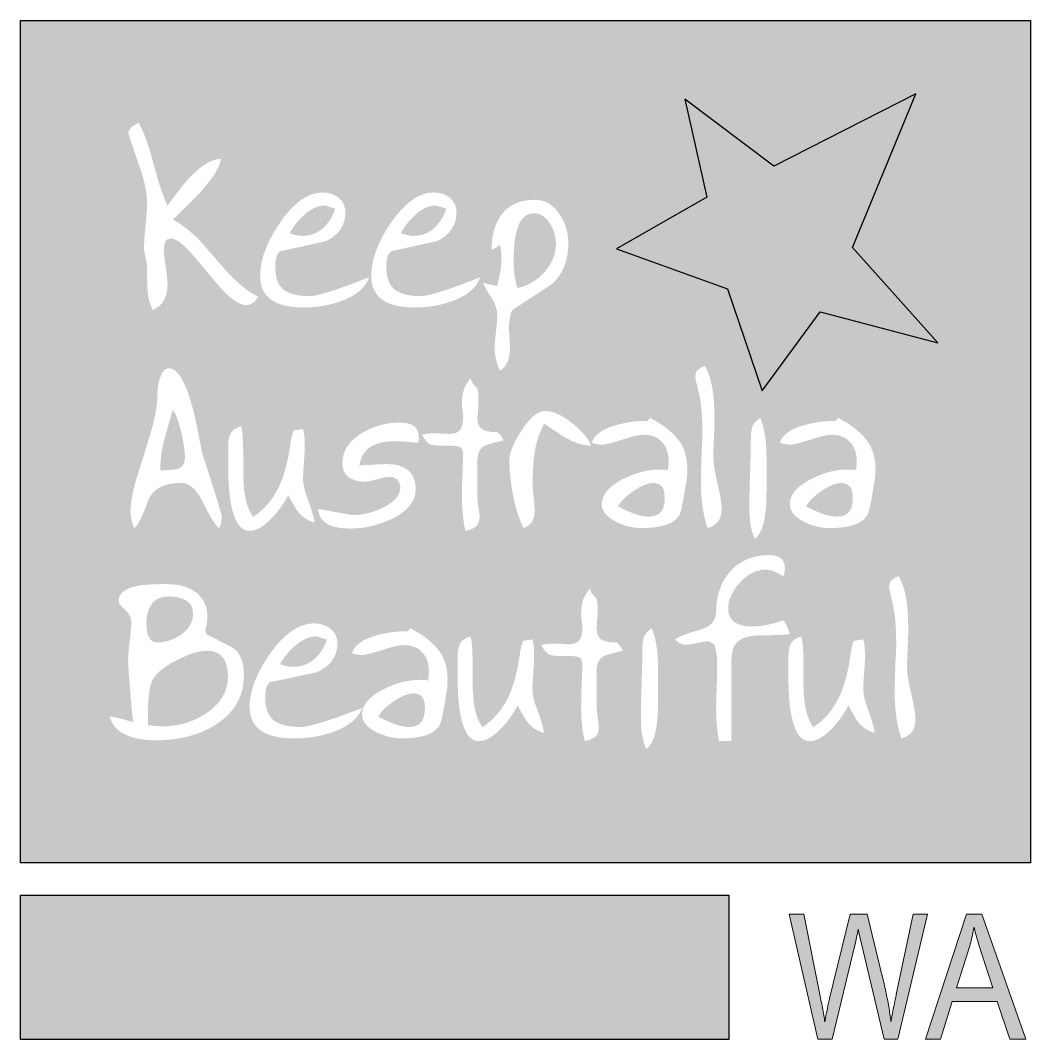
# Model space of a CAD drawing. Extents: x 106 to 256, y 159 to 263.
# Drawn here: x 174.62 to 189.49, y 193.86 to 208.86 of the extents above; entities that cross this region are included whole.
import ezdxf

# ---------------------------------------------------------------- set-up
doc = ezdxf.new("R2010")
doc.units = 0
for name, color, linetype in [('gold', 40, 'CONTINUOUS'), ('green', 98, 'CONTINUOUS'), ('L35', 3, 'CONTINUOUS')]:
    doc.layers.add(name, color=color, linetype=linetype)

# ---------------------------------------------------------------- blocks, each defined once
blk = doc.blocks.new('kablogo')
at = {"layer": 'gold'}
for points in [[(24.665, 26.303), (25.868, 22.783), (27.874, 25.501), (31.931, 24.432), (28.989, 27.729), (31.173, 33.032), (26.27, 30.536), (23.194, 32.853), (23.952, 29.467), (20.831, 27.685)], [(24.709, 0.371), (0.236, 0.371), (0.236, 5.361), (24.709, 5.361)]]:
    blk.add_hatch(color=256, dxfattribs=at).paths.add_polyline_path(points)
at = {"layer": 'green'}
h = blk.add_hatch(color=256, dxfattribs=at)
h.paths.add_polyline_path([(0.236, 6.475), (0.236, 35.572), (35.141, 35.572), (35.141, 6.475)])
h.paths.add_polyline_path([(4.613, 29.168), (4.608, 29.055), (4.597, 28.909), (4.583, 28.729), (4.563, 28.515), (4.54, 28.268), (4.533, 28.198), (4.519, 28.014), (4.51, 27.851), (4.506, 27.704), (4.508, 27.676), (4.531, 27.539), (4.581, 27.312), (4.599, 27.234), (4.615, 27.077), (4.615, 27.032), (4.615, 26.865), (4.615, 26.82), (4.615, 26.653), (4.617, 26.558), (4.622, 26.38), (4.633, 26.216), (4.649, 26.065), (4.652, 26.045), (4.688, 25.881), (4.741, 25.722), (4.807, 25.567), (4.841, 25.583), (4.993, 25.678), (5.114, 25.788), (5.203, 25.918), (5.223, 25.956), (5.276, 26.1), (5.31, 26.264), (5.321, 26.448), (5.319, 26.496), (5.31, 26.631), (5.29, 26.808), (5.262, 27.027), (5.237, 27.184), (5.214, 27.367), (5.199, 27.524), (5.194, 27.656), (5.207, 27.826), (5.253, 27.957), (5.274, 27.986), (5.42, 28.047), (5.433, 28.047), (5.531, 28.027), (5.643, 27.973), (5.768, 27.89), (5.905, 27.774), (6.055, 27.624), (6.219, 27.444), (6.274, 27.378), (6.383, 27.248), (6.492, 27.118), (6.6, 26.986), (6.711, 26.856), (6.82, 26.726), (6.93, 26.596), (7.041, 26.464), (7.151, 26.334), (7.242, 26.238), (7.399, 26.084), (7.547, 25.961), (7.684, 25.863), (7.812, 25.794), (7.932, 25.753), (8.041, 25.738), (8.137, 25.749), (8.285, 25.82), (8.352, 25.888), (8.452, 26.033), (8.376, 26.07), (8.245, 26.143), (8.115, 26.227), (7.982, 26.323), (7.848, 26.432), (7.713, 26.551), (7.575, 26.681), (7.436, 26.824), (7.331, 26.943), (7.219, 27.072), (7.107, 27.198), (6.994, 27.327), (6.884, 27.457), (6.771, 27.585), (6.659, 27.713), (6.547, 27.843), (6.424, 27.973), (6.292, 28.105), (6.158, 28.228), (6.026, 28.341), (5.896, 28.442), (5.764, 28.535), (5.634, 28.619), (5.506, 28.692), (5.565, 28.751), (5.654, 28.84), (5.763, 28.948), (5.895, 29.077), (6.046, 29.225), (6.219, 29.392), (6.249, 29.424), (6.41, 29.594), (6.554, 29.754), (6.684, 29.907), (6.798, 30.055), (6.898, 30.194), (6.982, 30.328), (7.051, 30.453), (7.105, 30.572), (7.144, 30.683), (7.167, 30.788), (7.115, 30.786), (6.987, 30.765), (6.855, 30.722), (6.718, 30.658), (6.577, 30.57), (6.429, 30.462), (6.276, 30.33), (6.117, 30.176), (6.078, 30.134), (5.998, 30.045), (5.907, 29.938), (5.809, 29.816), (5.7, 29.679), (5.583, 29.526), (5.456, 29.357), (5.321, 29.173), (5.274, 29.271), (5.224, 29.389), (5.173, 29.521), (5.119, 29.667), (5.066, 29.825), (5.012, 29.998), (4.957, 30.185), (4.9, 30.385), (4.841, 30.601), (4.838, 30.618), (4.781, 30.827), (4.722, 31.025), (4.665, 31.208), (4.608, 31.378), (4.551, 31.536), (4.494, 31.681), (4.437, 31.811), (4.378, 31.93), (4.321, 32.035), (4.219, 31.984), (4.094, 31.905), (4.055, 31.864), (3.961, 31.709), (3.968, 31.681), (3.989, 31.604), (4.021, 31.499), (4.068, 31.36), (4.123, 31.191), (4.192, 30.991), (4.271, 30.757), (4.364, 30.494), (4.408, 30.362), (4.463, 30.182), (4.51, 30.007), (4.547, 29.838), (4.577, 29.677), (4.599, 29.522), (4.611, 29.373), (4.615, 29.23)], flags=16)
h.paths.add_polyline_path([(12.29, 26.701), (12.188, 26.662), (12.026, 26.599), (11.864, 26.537), (11.703, 26.476), (11.543, 26.416), (11.307, 26.332), (11.088, 26.257), (10.889, 26.193), (10.712, 26.141), (10.557, 26.1), (10.423, 26.072), (10.313, 26.054), (10.224, 26.049), (10.104, 26.05), (9.907, 26.066), (9.728, 26.097), (9.573, 26.143), (9.44, 26.202), (9.326, 26.277), (9.29, 26.309), (9.199, 26.414), (9.129, 26.544), (9.08, 26.697), (9.051, 26.876), (9.04, 27.077), (9.048, 27.228), (9.074, 27.387), (9.101, 27.474), (9.201, 27.599), (9.274, 27.613), (9.443, 27.651), (9.611, 27.687), (9.78, 27.724), (9.949, 27.761), (10.119, 27.799), (10.288, 27.836), (10.457, 27.874), (10.627, 27.911), (10.796, 27.949), (10.939, 28.027), (11.079, 28.125), (11.197, 28.234), (11.295, 28.353), (11.37, 28.485), (11.423, 28.628), (11.457, 28.781), (11.468, 28.945), (11.464, 29.02), (11.427, 29.178), (11.354, 29.319), (11.24, 29.442), (11.174, 29.49), (11.028, 29.567), (10.867, 29.613), (10.694, 29.629), (10.6, 29.626), (10.468, 29.606), (10.336, 29.572), (10.204, 29.521), (10.074, 29.455), (9.946, 29.373), (9.816, 29.276), (9.687, 29.162), (9.561, 29.034), (9.434, 28.89), (9.308, 28.729), (9.183, 28.553), (9.108, 28.439), (9.007, 28.273), (8.914, 28.109), (8.832, 27.949), (8.759, 27.79), (8.695, 27.633), (8.641, 27.48), (8.598, 27.328), (8.563, 27.18), (8.54, 27.034), (8.525, 26.892), (8.52, 26.751), (8.522, 26.681), (8.541, 26.507), (8.582, 26.348), (8.646, 26.205), (8.734, 26.079), (8.843, 25.97), (8.973, 25.877), (9.014, 25.854), (9.144, 25.794), (9.288, 25.746), (9.449, 25.706), (9.625, 25.68), (9.816, 25.662), (10.022, 25.656), (10.169, 25.66), (10.345, 25.669), (10.518, 25.687), (10.689, 25.712), (10.857, 25.744), (11.021, 25.783), (11.183, 25.831), (11.341, 25.886), (11.486, 25.943), (11.655, 26.025), (11.805, 26.116), (11.938, 26.216), (12.054, 26.325), (12.151, 26.442), (12.229, 26.567)], flags=16)
h.paths.add_polyline_path([(10.762, 29.18), (10.785, 29.173), (10.949, 29.12), (11.115, 29.066), (11.07, 28.943), (10.999, 28.79), (10.912, 28.647), (10.81, 28.517), (10.694, 28.398), (10.611, 28.33), (10.468, 28.241), (10.317, 28.178), (10.154, 28.141), (9.981, 28.129), (9.933, 28.13), (9.762, 28.154), (9.7, 28.168), (9.536, 28.218), (9.611, 28.344), (9.709, 28.489), (9.814, 28.622), (9.924, 28.743), (10.04, 28.854), (10.161, 28.956), (10.311, 29.054), (10.463, 29.125), (10.612, 29.166)], flags=0)
h.paths.add_polyline_path([(16.808, 27.827), (16.829, 27.72), (16.851, 27.553), (16.858, 27.387), (16.856, 27.262), (16.845, 27.093), (16.826, 26.929), (16.818, 26.901), (16.79, 26.751), (16.754, 26.583), (16.715, 26.4), (16.228, 26.505), (16.246, 26.451), (16.303, 26.332), (16.396, 26.173), (16.523, 25.976), (16.599, 25.844), (16.663, 25.689), (16.703, 25.532), (16.715, 25.371), (16.715, 25.318), (16.704, 25.165), (16.681, 24.956), (16.678, 24.924), (16.654, 24.699), (16.637, 24.514), (16.626, 24.37), (16.622, 24.263), (16.63, 24.115), (16.651, 23.951), (16.688, 23.789), (16.74, 23.628), (16.808, 23.471), (16.888, 23.53), (17, 23.651), (17.077, 23.798), (17.113, 23.915), (17.143, 24.079), (17.152, 24.254), (17.148, 24.318), (17.136, 24.557), (17.13, 24.651), (17.121, 24.835), (17.118, 24.963), (17.125, 25.116), (17.145, 25.282), (17.171, 25.416), (17.228, 25.567), (17.317, 25.626), (17.462, 25.719), (17.604, 25.813), (17.749, 25.906), (17.891, 26), (18.036, 26.095), (18.18, 26.189), (18.325, 26.284), (18.469, 26.378), (18.613, 26.473), (18.656, 26.516), (18.763, 26.635), (18.857, 26.763), (18.941, 26.897), (19.009, 27.04), (19.066, 27.191), (19.111, 27.348), (19.143, 27.514), (19.16, 27.687), (19.168, 27.868), (19.168, 27.922), (19.155, 28.091), (19.128, 28.255), (19.087, 28.414), (19.03, 28.569), (18.959, 28.718), (18.873, 28.863), (18.836, 28.916), (18.724, 29.057), (18.601, 29.173), (18.469, 29.262), (18.326, 29.324), (18.177, 29.364), (18.018, 29.376), (17.84, 29.369), (17.663, 29.346), (17.498, 29.307), (17.346, 29.25), (17.205, 29.178), (17.077, 29.089), (16.961, 28.984), (16.858, 28.863), (16.797, 28.772), (16.722, 28.64), (16.658, 28.499), (16.606, 28.348), (16.565, 28.187), (16.537, 28.016), (16.519, 27.836), (16.514, 27.647), (16.665, 27.72), (16.671, 27.724)], flags=16)
h.paths.add_polyline_path([(17.303, 27.829), (17.321, 27.988), (17.342, 28.13), (17.371, 28.259), (17.378, 28.289), (17.44, 28.48), (17.517, 28.635), (17.612, 28.756), (17.72, 28.843), (17.843, 28.895), (17.984, 28.911), (18.034, 28.909), (18.178, 28.877), (18.314, 28.802), (18.435, 28.69), (18.546, 28.537), (18.562, 28.51), (18.64, 28.355), (18.695, 28.198), (18.727, 28.038), (18.74, 27.875), (18.736, 27.786), (18.718, 27.624), (18.681, 27.467), (18.626, 27.316), (18.553, 27.168), (18.462, 27.025), (18.353, 26.888), (18.28, 26.81), (18.152, 26.69), (18.018, 26.587), (17.877, 26.5), (17.729, 26.426), (17.574, 26.368), (17.412, 26.327), (17.38, 26.426), (17.339, 26.59), (17.312, 26.751), (17.294, 26.874), (17.282, 27.041), (17.278, 27.223), (17.278, 27.266), (17.282, 27.467), (17.289, 27.656)], flags=0)
h.paths.add_polyline_path([(16.127, 26.701), (16.025, 26.662), (15.863, 26.599), (15.701, 26.537), (15.541, 26.476), (15.38, 26.416), (15.147, 26.332), (14.926, 26.257), (14.726, 26.193), (14.55, 26.141), (14.394, 26.1), (14.263, 26.072), (14.15, 26.054), (14.061, 26.049), (13.942, 26.05), (13.744, 26.066), (13.567, 26.097), (13.411, 26.143), (13.277, 26.202), (13.163, 26.277), (13.127, 26.309), (13.036, 26.414), (12.967, 26.544), (12.917, 26.697), (12.888, 26.876), (12.878, 27.077), (12.885, 27.228), (12.912, 27.387), (12.938, 27.474), (13.038, 27.599), (13.111, 27.613), (13.281, 27.651), (13.45, 27.687), (13.617, 27.724), (13.787, 27.761), (13.956, 27.799), (14.125, 27.836), (14.295, 27.874), (14.464, 27.911), (14.633, 27.949), (14.776, 28.027), (14.917, 28.125), (15.034, 28.234), (15.132, 28.353), (15.207, 28.485), (15.262, 28.628), (15.295, 28.781), (15.305, 28.945), (15.302, 29.02), (15.266, 29.178), (15.191, 29.319), (15.079, 29.442), (15.013, 29.49), (14.865, 29.567), (14.705, 29.613), (14.532, 29.629), (14.437, 29.626), (14.305, 29.606), (14.173, 29.572), (14.043, 29.521), (13.911, 29.455), (13.783, 29.373), (13.653, 29.276), (13.526, 29.162), (13.398, 29.034), (13.272, 28.89), (13.145, 28.729), (13.02, 28.553), (12.945, 28.439), (12.844, 28.273), (12.751, 28.109), (12.669, 27.949), (12.596, 27.79), (12.532, 27.633), (12.478, 27.48), (12.436, 27.328), (12.402, 27.18), (12.377, 27.034), (12.363, 26.892), (12.357, 26.751), (12.359, 26.681), (12.379, 26.507), (12.42, 26.348), (12.484, 26.205), (12.571, 26.079), (12.68, 25.97), (12.81, 25.877), (12.853, 25.854), (12.981, 25.794), (13.127, 25.746), (13.286, 25.706), (13.462, 25.68), (13.653, 25.662), (13.86, 25.656), (14.006, 25.66), (14.182, 25.669), (14.355, 25.687), (14.526, 25.712), (14.694, 25.744), (14.86, 25.783), (15.02, 25.831), (15.179, 25.886), (15.323, 25.943), (15.492, 26.025), (15.644, 26.116), (15.776, 26.216), (15.892, 26.325), (15.988, 26.442), (16.066, 26.567)], flags=16)
h.paths.add_polyline_path([(14.599, 29.18), (14.623, 29.173), (14.788, 29.12), (14.952, 29.066), (14.908, 28.943), (14.836, 28.79), (14.749, 28.647), (14.648, 28.517), (14.532, 28.398), (14.448, 28.33), (14.305, 28.241), (14.154, 28.178), (13.992, 28.141), (13.819, 28.129), (13.772, 28.13), (13.6, 28.154), (13.537, 28.168), (13.373, 28.218), (13.448, 28.344), (13.548, 28.489), (13.651, 28.622), (13.762, 28.743), (13.878, 28.854), (13.999, 28.956), (14.15, 29.054), (14.3, 29.125), (14.45, 29.166)], flags=0)
h.paths.add_polyline_path([(5.133, 11.19), (5.126, 11.19), (4.935, 11.199), (4.812, 11.208), (4.65, 11.231), (4.65, 11.372), (4.65, 11.541), (4.65, 11.661), (4.65, 11.827), (4.65, 11.875), (4.657, 12.089), (4.673, 12.281), (4.698, 12.452), (4.732, 12.602), (4.777, 12.73), (4.832, 12.837), (4.855, 12.875), (4.935, 12.978), (5.037, 13.08), (5.156, 13.181), (5.299, 13.281), (5.459, 13.379), (5.641, 13.475), (5.843, 13.571), (5.958, 13.627), (6.124, 13.693), (6.283, 13.743), (6.352, 13.76), (6.525, 13.791), (6.707, 13.8), (6.875, 13.785), (7.031, 13.732), (7.163, 13.641), (7.268, 13.514), (7.318, 13.42), (7.367, 13.274), (7.397, 13.104), (7.406, 12.912), (7.406, 12.85), (7.39, 12.689), (7.358, 12.536), (7.309, 12.39), (7.242, 12.249), (7.16, 12.113), (7.058, 11.985), (6.941, 11.864), (6.807, 11.748), (6.655, 11.639), (6.621, 11.618), (6.474, 11.529), (6.32, 11.449), (6.163, 11.381), (6.001, 11.322), (5.835, 11.274), (5.666, 11.238), (5.493, 11.212), (5.315, 11.196)], flags=0)
h.paths.add_polyline_path([(4.951, 14.087), (4.845, 14.103), (4.723, 14.19), (4.641, 14.347), (4.618, 14.431), (4.597, 14.591), (4.59, 14.787), (4.59, 14.796), (4.602, 14.974), (4.638, 15.138), (4.697, 15.288), (4.779, 15.423), (4.875, 15.525), (5.01, 15.609), (5.171, 15.66), (5.358, 15.676), (5.468, 15.673), (5.65, 15.65), (5.814, 15.605), (5.964, 15.537), (6.001, 15.512), (6.115, 15.4), (6.183, 15.259), (6.204, 15.09), (6.204, 15.072), (6.187, 14.912), (6.138, 14.764), (6.062, 14.625), (5.953, 14.496), (5.816, 14.379), (5.764, 14.343), (5.613, 14.25), (5.454, 14.179), (5.292, 14.128), (5.124, 14.095)], flags=0)
h.paths.add_polyline_path([(7.694, 13.805), (7.588, 13.898), (7.454, 13.967), (7.299, 14.047), (7.142, 14.129), (6.985, 14.21), (6.828, 14.29), (6.671, 14.372), (6.62, 14.502), (6.662, 14.668), (6.689, 14.833), (6.698, 14.992), (6.695, 15.094), (6.668, 15.261), (6.618, 15.414), (6.545, 15.555), (6.447, 15.683), (6.326, 15.799), (6.313, 15.808), (6.183, 15.897), (6.04, 15.97), (5.884, 16.027), (5.713, 16.068), (5.529, 16.092), (5.333, 16.101), (5.073, 16.101), (5.021, 16.101), (4.812, 16.095), (4.622, 16.085), (4.447, 16.067), (4.288, 16.042), (4.148, 16.011), (3.994, 15.96), (3.836, 15.878), (3.722, 15.778), (3.652, 15.659), (3.631, 15.521), (3.652, 15.425), (3.768, 15.293), (3.864, 15.209), (3.978, 15.076), (4.048, 14.937), (4.071, 14.796), (4.071, 14.792), (4.067, 14.701), (4.059, 14.573), (4.042, 14.404), (4.021, 14.195), (3.993, 13.948), (3.993, 13.946), (3.973, 13.755), (3.962, 13.587), (3.959, 13.441), (3.959, 13.416), (3.962, 13.334), (3.969, 13.215), (3.98, 13.058), (3.996, 12.862), (4.014, 12.629), (4.035, 12.358), (4.039, 12.329), (4.062, 12.049), (4.083, 11.814), (4.101, 11.625), (4.117, 11.483), (4.13, 11.386), (4.141, 11.336), (4.112, 11.344), (3.957, 11.386), (3.759, 11.443), (3.657, 11.468), (3.479, 11.508), (3.319, 11.532), (3.356, 11.418), (3.428, 11.276), (3.522, 11.149), (3.641, 11.039), (3.784, 10.943), (3.95, 10.864), (4.032, 10.834), (4.185, 10.789), (4.349, 10.754), (4.527, 10.729), (4.716, 10.714), (4.918, 10.709), (4.989, 10.709), (5.18, 10.716), (5.367, 10.729), (5.55, 10.748), (5.727, 10.777), (5.9, 10.811), (6.069, 10.852), (6.233, 10.9), (6.392, 10.955), (6.547, 11.017), (6.696, 11.087), (6.843, 11.164), (6.983, 11.247), (7.069, 11.304), (7.211, 11.409), (7.342, 11.52), (7.459, 11.638), (7.564, 11.761), (7.657, 11.891), (7.737, 12.024), (7.805, 12.165), (7.86, 12.313), (7.905, 12.466), (7.935, 12.625), (7.953, 12.789), (7.96, 12.96), (7.958, 13.039), (7.942, 13.231), (7.908, 13.404), (7.855, 13.557), (7.784, 13.691)], flags=16)
h.paths.add_polyline_path([(10.792, 13.242), (10.913, 13.35), (11.013, 13.472), (11.092, 13.602), (11.147, 13.744), (11.181, 13.898), (11.191, 14.062), (11.188, 14.136), (11.15, 14.295), (11.074, 14.436), (10.958, 14.559), (10.89, 14.607), (10.739, 14.684), (10.575, 14.732), (10.396, 14.746), (10.3, 14.742), (10.163, 14.723), (10.028, 14.689), (9.892, 14.639), (9.758, 14.573), (9.625, 14.491), (9.493, 14.393), (9.361, 14.279), (9.229, 14.151), (9.099, 14.006), (8.971, 13.846), (8.84, 13.669), (8.764, 13.555), (8.659, 13.39), (8.564, 13.226), (8.479, 13.065), (8.404, 12.907), (8.338, 12.75), (8.283, 12.596), (8.238, 12.447), (8.202, 12.297), (8.177, 12.151), (8.163, 12.008), (8.158, 11.868), (8.16, 11.8), (8.179, 11.623), (8.222, 11.465), (8.288, 11.322), (8.377, 11.197), (8.489, 11.087), (8.625, 10.994), (8.668, 10.971), (8.801, 10.91), (8.949, 10.862), (9.115, 10.823), (9.295, 10.796), (9.493, 10.78), (9.705, 10.775), (9.855, 10.777), (10.036, 10.787), (10.215, 10.803), (10.391, 10.828), (10.564, 10.861), (10.733, 10.902), (10.899, 10.948), (11.061, 11.003), (11.211, 11.06), (11.384, 11.144), (11.539, 11.235), (11.676, 11.335), (11.796, 11.442), (11.895, 11.559), (11.976, 11.684), (12.038, 11.818), (11.933, 11.778), (11.765, 11.716), (11.6, 11.654), (11.434, 11.593), (11.27, 11.532), (11.027, 11.449), (10.801, 11.374), (10.596, 11.31), (10.414, 11.258), (10.256, 11.219), (10.118, 11.188), (10.004, 11.172), (9.913, 11.165), (9.789, 11.169), (9.584, 11.185), (9.402, 11.215), (9.243, 11.26), (9.104, 11.32), (8.988, 11.395), (8.951, 11.426), (8.858, 11.532), (8.787, 11.661), (8.735, 11.816), (8.705, 11.992), (8.694, 12.194), (8.701, 12.345), (8.728, 12.504), (8.755, 12.591), (8.858, 12.716), (8.933, 12.732), (9.108, 12.768), (9.283, 12.805), (9.455, 12.841), (9.63, 12.878), (9.805, 12.916), (9.978, 12.953), (10.152, 12.99), (10.327, 13.028), (10.5, 13.067), (10.648, 13.144)], flags=16)
h.paths.add_polyline_path([(9.662, 13.245), (9.614, 13.247), (9.438, 13.27), (9.373, 13.284), (9.204, 13.336), (9.281, 13.461), (9.382, 13.605), (9.489, 13.739), (9.603, 13.86), (9.723, 13.972), (9.848, 14.072), (10.003, 14.172), (10.158, 14.242), (10.311, 14.284), (10.466, 14.299), (10.489, 14.29), (10.658, 14.236), (10.828, 14.185), (10.783, 14.06), (10.708, 13.907), (10.621, 13.764), (10.516, 13.634), (10.396, 13.514), (10.309, 13.447), (10.163, 13.359), (10.006, 13.295), (9.84, 13.258)], flags=0)
h.paths.add_polyline_path([(13.827, 12.333), (13.876, 12.331), (14.037, 12.281), (14.146, 12.169), (14.156, 12.151), (14.201, 12.007), (14.215, 11.818), (14.204, 11.639), (14.167, 11.479), (14.103, 11.354), (13.998, 11.253), (13.85, 11.188), (13.663, 11.165), (13.632, 11.167), (13.477, 11.183), (13.303, 11.224), (13.11, 11.288), (13.08, 11.299), (12.925, 11.363), (12.764, 11.438), (12.6, 11.525), (12.634, 11.582), (12.721, 11.7), (12.836, 11.819), (12.976, 11.941), (13.144, 12.064), (13.194, 12.097), (13.37, 12.199), (13.536, 12.274), (13.687, 12.318)], flags=0)
h.paths.add_polyline_path([(13.606, 12.755), (13.436, 12.719), (13.267, 12.671), (13.099, 12.613), (12.932, 12.543), (12.764, 12.463), (12.721, 12.441), (12.54, 12.333), (12.386, 12.222), (12.262, 12.106), (12.164, 11.985), (12.094, 11.86), (12.051, 11.732), (12.037, 11.598), (12.039, 11.572), (12.066, 11.436), (12.13, 11.308), (12.233, 11.19), (12.376, 11.08), (12.556, 10.978), (12.563, 10.975), (12.73, 10.903), (12.9, 10.846), (13.071, 10.807), (13.24, 10.782), (13.411, 10.775), (13.413, 10.775), (13.648, 10.78), (13.864, 10.8), (14.055, 10.83), (14.226, 10.875), (14.374, 10.93), (14.498, 11), (14.602, 11.08), (14.684, 11.174), (14.743, 11.279), (14.759, 11.324), (14.787, 11.426), (14.819, 11.565), (14.853, 11.743), (14.892, 11.957), (14.933, 12.21), (14.935, 12.22), (14.964, 12.393), (14.985, 12.552), (14.99, 12.682), (14.994, 12.846), (14.987, 12.999), (14.965, 13.172), (14.928, 13.334), (14.876, 13.488), (14.807, 13.634), (14.723, 13.771), (14.621, 13.898), (14.563, 13.964), (14.449, 14.076), (14.324, 14.185), (14.187, 14.288), (14.04, 14.388), (13.884, 14.484), (13.714, 14.575), (13.62, 14.477), (13.554, 14.477), (13.374, 14.47), (13.196, 14.455), (13.019, 14.434), (12.846, 14.404), (12.673, 14.368), (12.504, 14.322), (12.443, 14.304), (12.246, 14.231), (12.078, 14.149), (11.937, 14.056), (11.827, 13.953), (11.745, 13.841), (11.691, 13.719), (11.7, 13.716), (11.868, 13.669), (12.046, 13.653), (12.064, 13.653), (12.16, 13.668), (12.297, 13.698), (12.474, 13.744), (12.689, 13.808), (12.946, 13.89), (13.001, 13.908), (13.188, 13.956), (13.36, 13.987), (13.516, 13.996), (13.565, 13.996), (13.741, 13.971), (13.898, 13.915), (14.037, 13.828), (14.154, 13.71), (14.167, 13.694), (14.249, 13.566), (14.308, 13.416), (14.342, 13.251), (14.354, 13.067), (14.327, 12.773), (14.249, 12.785), (14.069, 12.798), (13.944, 12.794), (13.775, 12.78)], flags=16)
h.paths.add_polyline_path([(15.791, 14.29), (15.682, 14.258), (15.532, 14.174), (15.436, 14.062), (15.393, 13.964), (15.354, 13.805), (15.342, 13.621), (15.342, 13.504), (15.342, 13.327), (15.342, 13.308), (15.342, 13.145), (15.342, 12.969), (15.343, 12.789), (15.347, 12.591), (15.354, 12.402), (15.365, 12.224), (15.377, 12.056), (15.395, 11.898), (15.415, 11.75), (15.436, 11.613), (15.463, 11.484), (15.511, 11.297), (15.579, 11.106), (15.657, 10.951), (15.746, 10.832), (15.844, 10.745), (15.955, 10.693), (16.076, 10.677), (16.149, 10.681), (16.284, 10.713), (16.423, 10.775), (16.568, 10.868), (16.718, 10.989), (16.871, 11.142), (16.93, 11.206), (17.038, 11.335), (17.143, 11.47), (17.24, 11.611), (17.331, 11.757), (17.416, 11.909), (17.534, 11.698), (17.634, 11.527), (17.71, 11.402), (17.762, 11.329), (17.874, 11.208), (18.006, 11.105), (18.156, 11.023), (18.323, 10.962), (18.318, 11.023), (18.297, 11.13), (18.257, 11.27), (18.204, 11.447), (18.133, 11.655), (18.047, 11.9), (18.01, 12.007), (17.963, 12.179), (17.935, 12.34), (17.926, 12.488), (17.926, 12.495), (17.929, 12.591), (17.937, 12.736), (17.951, 12.933), (17.969, 13.181), (17.974, 13.263), (17.983, 13.434), (17.987, 13.596), (17.985, 13.775), (17.978, 13.923), (17.965, 14.021), (17.926, 14.192), (17.605, 14.144), (17.603, 14.138), (17.545, 13.98), (17.545, 13.974), (17.511, 13.808), (17.482, 13.611), (17.452, 13.42), (17.418, 13.238), (17.381, 13.065), (17.341, 12.901), (17.3, 12.748), (17.254, 12.602), (17.208, 12.466), (17.156, 12.34), (17.149, 12.322), (17.074, 12.158), (16.99, 12.005), (16.901, 11.859), (16.803, 11.72), (16.696, 11.591), (16.584, 11.47), (16.463, 11.358), (16.334, 11.253), (16.197, 11.158), (16.158, 11.222), (16.078, 11.37), (16.013, 11.525), (15.964, 11.686), (15.93, 11.851), (15.924, 11.882), (15.901, 12.032), (15.883, 12.192), (15.871, 12.359), (15.862, 12.538), (15.86, 12.723), (15.86, 12.739), (15.86, 12.882), (15.86, 13.083), (15.86, 13.131), (15.86, 13.318), (15.86, 13.457), (15.858, 13.575), (15.853, 13.744), (15.842, 13.907), (15.841, 13.96), (15.823, 14.129)], flags=16)
h.paths.add_polyline_path([(18.625, 14.046), (18.593, 14.046), (18.418, 14.037), (18.402, 14.035), (18.227, 13.996), (18.256, 13.951), (18.363, 13.794), (18.461, 13.694), (18.466, 13.691), (18.603, 13.639), (18.806, 13.621), (19.127, 13.621), (19.211, 13.62), (19.377, 13.612), (19.402, 13.611), (19.576, 13.564), (19.603, 13.529), (19.653, 13.377), (19.653, 13.356), (19.651, 13.249), (19.644, 13.062), (19.637, 12.789), (19.633, 12.712), (19.624, 12.518), (19.619, 12.338), (19.614, 12.172), (19.612, 12.021), (19.61, 11.884), (19.61, 11.878), (19.612, 11.695), (19.619, 11.52), (19.63, 11.358), (19.646, 11.206), (19.649, 11.169), (19.671, 10.991), (19.701, 10.827), (19.74, 10.677), (19.812, 10.695), (19.985, 10.759), (20.111, 10.839), (20.127, 10.855), (20.2, 10.985), (20.223, 11.165), (20.22, 11.212), (20.2, 11.365), (20.165, 11.623), (20.154, 11.718), (20.147, 11.892), (20.147, 13.14), (20.154, 13.258), (20.2, 13.416), (20.288, 13.539), (20.414, 13.628), (20.455, 13.645), (20.578, 13.68), (20.778, 13.735), (21.054, 13.808), (21.041, 13.828), (20.951, 13.972), (20.854, 14.087), (20.665, 14.094), (20.489, 14.117), (20.353, 14.16), (20.248, 14.234), (20.172, 14.365), (20.147, 14.543), (20.148, 14.582), (20.156, 14.73), (20.172, 14.983), (20.177, 15.061), (20.181, 15.243), (20.181, 15.288), (20.172, 15.455), (20.138, 15.619), (20.068, 15.676), (19.985, 15.778), (19.913, 15.913), (19.938, 15.994), (19.929, 15.981), (19.815, 15.824), (19.73, 15.678), (19.671, 15.546), (19.665, 15.528), (19.635, 15.382), (19.617, 15.215), (19.61, 15.024), (19.612, 14.992), (19.637, 14.812), (19.644, 14.746), (19.653, 14.591), (19.651, 14.496), (19.623, 14.324), (19.567, 14.192), (19.509, 14.124), (19.371, 14.046), (19.188, 14.021), (19.177, 14.021), (18.97, 14.037), (18.781, 14.044)], flags=16)
h.paths.add_polyline_path([(24.646, 10.684), (24.803, 10.677), (24.803, 13.53), (24.842, 13.825), (24.897, 13.956), (24.976, 14.067), (25.077, 14.16), (25.202, 14.231), (25.352, 14.284), (25.523, 14.316), (25.719, 14.331), (25.769, 14.331), (26.04, 14.334), (26.272, 14.34), (26.466, 14.347), (26.621, 14.356), (26.739, 14.366), (26.815, 14.379), (26.801, 14.443), (26.747, 14.6), (26.699, 14.689), (26.608, 14.853), (26.51, 14.823), (26.323, 14.767), (26.158, 14.723), (26.013, 14.689), (25.849, 14.662), (25.671, 14.646), (25.486, 14.641), (25.425, 14.641), (25.236, 14.66), (25.07, 14.703), (24.931, 14.771), (24.88, 14.808), (24.774, 14.926), (24.71, 15.07), (24.691, 15.243), (24.691, 15.265), (24.703, 15.416), (24.739, 15.566), (24.796, 15.716), (24.874, 15.863), (24.974, 16.011), (25.097, 16.158), (25.106, 16.168), (25.243, 16.302), (25.384, 16.412), (25.53, 16.496), (25.68, 16.557), (25.835, 16.594), (25.995, 16.607), (26.134, 16.589), (26.314, 16.525), (26.412, 16.477), (26.608, 16.379), (26.635, 16.484), (26.651, 16.648), (26.651, 16.674), (26.625, 16.83), (26.559, 16.949), (26.452, 17.034), (26.304, 17.086), (26.117, 17.104), (26.104, 17.104), (25.917, 17.095), (25.739, 17.074), (25.569, 17.036), (25.409, 16.986), (25.257, 16.92), (25.115, 16.84), (24.981, 16.748), (24.856, 16.639), (24.742, 16.516), (24.653, 16.405), (24.564, 16.272), (24.487, 16.133), (24.423, 15.985), (24.37, 15.831), (24.329, 15.671), (24.299, 15.503), (24.281, 15.329), (24.275, 15.147), (24.268, 15.051), (24.231, 14.906), (24.156, 14.782), (24.047, 14.676), (23.903, 14.591), (23.723, 14.527), (23.637, 14.502), (23.397, 14.431), (23.197, 14.363), (23.042, 14.3), (22.928, 14.243), (22.858, 14.192), (22.971, 14.094), (23.04, 14.049), (23.195, 14.005), (23.313, 14.012), (23.505, 14.046), (23.714, 14.087), (23.896, 14.117), (24.008, 14.128), (24.197, 14.037), (24.204, 14.019), (24.258, 13.857), (24.293, 13.694), (24.299, 13.618), (24.307, 13.454), (24.309, 13.27), (24.309, 13.202), (24.309, 13.017), (24.309, 13.012), (24.307, 12.926), (24.302, 12.75), (24.293, 12.479), (24.29, 12.418), (24.284, 12.206), (24.279, 12.024), (24.275, 11.876), (24.275, 11.761), (24.275, 11.723), (24.279, 11.561), (24.288, 11.392), (24.3, 11.215), (24.306, 11.172), (24.325, 10.994), (24.348, 10.83), (24.379, 10.677), (24.509, 10.684)], flags=16)
h.paths.add_polyline_path([(27.221, 14.29), (27.112, 14.258), (26.962, 14.174), (26.866, 14.062), (26.823, 13.964), (26.784, 13.805), (26.771, 13.621), (26.771, 13.504), (26.771, 13.327), (26.771, 13.308), (26.771, 13.145), (26.771, 12.969), (26.771, 12.789), (26.777, 12.591), (26.784, 12.402), (26.795, 12.224), (26.807, 12.056), (26.823, 11.898), (26.843, 11.75), (26.866, 11.613), (26.893, 11.484), (26.941, 11.297), (27.009, 11.106), (27.087, 10.951), (27.174, 10.832), (27.274, 10.745), (27.385, 10.693), (27.506, 10.677), (27.579, 10.681), (27.714, 10.713), (27.853, 10.775), (27.998, 10.868), (28.147, 10.989), (28.301, 11.142), (28.36, 11.206), (28.468, 11.335), (28.572, 11.47), (28.67, 11.611), (28.761, 11.757), (28.844, 11.909), (28.964, 11.698), (29.064, 11.527), (29.138, 11.402), (29.19, 11.329), (29.302, 11.208), (29.436, 11.105), (29.586, 11.023), (29.752, 10.962), (29.746, 11.023), (29.725, 11.13), (29.687, 11.27), (29.634, 11.447), (29.563, 11.655), (29.475, 11.9), (29.44, 12.007), (29.393, 12.179), (29.365, 12.34), (29.354, 12.488), (29.354, 12.495), (29.358, 12.591), (29.367, 12.736), (29.379, 12.933), (29.399, 13.181), (29.404, 13.263), (29.413, 13.434), (29.415, 13.596), (29.413, 13.775), (29.408, 13.923), (29.395, 14.021), (29.354, 14.192), (29.035, 14.144), (29.033, 14.138), (28.974, 13.98), (28.973, 13.974), (28.941, 13.808), (28.912, 13.611), (28.882, 13.42), (28.848, 13.238), (28.81, 13.065), (28.771, 12.901), (28.728, 12.748), (28.684, 12.602), (28.636, 12.466), (28.586, 12.34), (28.579, 12.322), (28.504, 12.158), (28.42, 12.005), (28.331, 11.859), (28.233, 11.72), (28.126, 11.591), (28.014, 11.47), (27.893, 11.358), (27.762, 11.253), (27.627, 11.158), (27.586, 11.222), (27.508, 11.37), (27.443, 11.525), (27.394, 11.686), (27.358, 11.851), (27.353, 11.882), (27.329, 12.032), (27.312, 12.192), (27.299, 12.359), (27.292, 12.538), (27.29, 12.723), (27.29, 12.739), (27.29, 12.882), (27.29, 13.083), (27.29, 13.131), (27.29, 13.318), (27.29, 13.457), (27.288, 13.575), (27.283, 13.744), (27.272, 13.907), (27.269, 13.96), (27.251, 14.129)], flags=16)
h.paths.add_polyline_path([(28.608, 19.597), (28.658, 19.593), (28.818, 19.545), (28.929, 19.433), (28.938, 19.415), (28.982, 19.27), (28.996, 19.081), (28.986, 18.903), (28.948, 18.741), (28.884, 18.616), (28.779, 18.516), (28.631, 18.451), (28.444, 18.429), (28.414, 18.431), (28.259, 18.447), (28.086, 18.488), (27.891, 18.552), (27.863, 18.563), (27.708, 18.627), (27.547, 18.702), (27.382, 18.789), (27.416, 18.846), (27.503, 18.964), (27.617, 19.083), (27.758, 19.204), (27.925, 19.327), (27.977, 19.36), (28.153, 19.463), (28.317, 19.538), (28.469, 19.581)], flags=0)
h.paths.add_polyline_path([(27.323, 19.597), (27.168, 19.486), (27.043, 19.37), (26.945, 19.249), (26.876, 19.124), (26.833, 18.996), (26.82, 18.862), (26.82, 18.834), (26.847, 18.698), (26.913, 18.572), (27.016, 18.454), (27.157, 18.344), (27.337, 18.242), (27.344, 18.238), (27.514, 18.167), (27.681, 18.11), (27.852, 18.071), (28.022, 18.046), (28.193, 18.039), (28.194, 18.039), (28.43, 18.044), (28.645, 18.064), (28.838, 18.094), (29.007, 18.139), (29.155, 18.194), (29.28, 18.263), (29.383, 18.344), (29.465, 18.438), (29.524, 18.543), (29.54, 18.588), (29.569, 18.689), (29.601, 18.828), (29.635, 19.005), (29.674, 19.221), (29.715, 19.474), (29.717, 19.484), (29.745, 19.657), (29.766, 19.816), (29.772, 19.946), (29.775, 20.11), (29.77, 20.263), (29.747, 20.434), (29.711, 20.598), (29.658, 20.752), (29.588, 20.898), (29.504, 21.033), (29.403, 21.161), (29.344, 21.227), (29.23, 21.34), (29.105, 21.447), (28.97, 21.552), (28.822, 21.652), (28.665, 21.748), (28.496, 21.839), (28.401, 21.741), (28.335, 21.741), (28.155, 21.734), (27.977, 21.719), (27.801, 21.698), (27.628, 21.668), (27.457, 21.63), (27.285, 21.586), (27.225, 21.568), (27.027, 21.495), (26.859, 21.413), (26.719, 21.32), (26.608, 21.217), (26.526, 21.104), (26.474, 20.983), (26.482, 20.98), (26.649, 20.933), (26.827, 20.917), (26.847, 20.917), (26.943, 20.932), (27.079, 20.96), (27.255, 21.008), (27.471, 21.072), (27.727, 21.154), (27.783, 21.172), (27.97, 21.22), (28.143, 21.251), (28.298, 21.259), (28.348, 21.259), (28.522, 21.235), (28.679, 21.179), (28.818, 21.092), (28.936, 20.974), (28.948, 20.958), (29.03, 20.828), (29.089, 20.68), (29.123, 20.514), (29.136, 20.329), (29.109, 20.037), (29.03, 20.049), (28.85, 20.06), (28.726, 20.058), (28.556, 20.044), (28.387, 20.019), (28.218, 19.983), (28.05, 19.935), (27.881, 19.876), (27.713, 19.807), (27.546, 19.727), (27.503, 19.704)], flags=16)
h.paths.add_polyline_path([(21.948, 18.429), (21.916, 18.431), (21.763, 18.447), (21.588, 18.488), (21.394, 18.552), (21.365, 18.563), (21.21, 18.627), (21.05, 18.702), (20.884, 18.789), (20.918, 18.846), (21.007, 18.964), (21.121, 19.083), (21.262, 19.204), (21.429, 19.327), (21.479, 19.36), (21.656, 19.463), (21.82, 19.538), (21.971, 19.581), (22.112, 19.597), (22.16, 19.593), (22.32, 19.545), (22.431, 19.433), (22.442, 19.415), (22.484, 19.27), (22.5, 19.081), (22.49, 18.903), (22.452, 18.741), (22.388, 18.616), (22.283, 18.516), (22.133, 18.451)], flags=0)
h.paths.add_polyline_path([(22.352, 20.06), (22.228, 20.058), (22.058, 20.044), (21.889, 20.019), (21.722, 19.983), (21.552, 19.935), (21.385, 19.876), (21.215, 19.807), (21.048, 19.727), (21.007, 19.704), (20.825, 19.597), (20.672, 19.486), (20.545, 19.37), (20.447, 19.249), (20.378, 19.124), (20.337, 18.996), (20.322, 18.862), (20.322, 18.834), (20.349, 18.698), (20.415, 18.572), (20.518, 18.454), (20.661, 18.344), (20.841, 18.242), (20.846, 18.238), (21.016, 18.167), (21.185, 18.11), (21.354, 18.071), (21.525, 18.046), (21.697, 18.039), (21.934, 18.044), (22.148, 18.064), (22.34, 18.094), (22.509, 18.139), (22.657, 18.194), (22.784, 18.263), (22.887, 18.344), (22.967, 18.438), (23.028, 18.543), (23.044, 18.588), (23.073, 18.689), (23.103, 18.828), (23.138, 19.005), (23.176, 19.221), (23.217, 19.474), (23.219, 19.484), (23.249, 19.657), (23.269, 19.816), (23.276, 19.946), (23.277, 20.11), (23.272, 20.263), (23.251, 20.434), (23.213, 20.598), (23.16, 20.752), (23.092, 20.898), (23.007, 21.033), (22.907, 21.161), (22.848, 21.227), (22.732, 21.34), (22.607, 21.447), (22.472, 21.552), (22.326, 21.652), (22.167, 21.748), (22, 21.839), (21.903, 21.741), (21.839, 21.741), (21.657, 21.734), (21.479, 21.719), (21.304, 21.698), (21.13, 21.668), (20.959, 21.63), (20.789, 21.586), (20.729, 21.568), (20.531, 21.495), (20.362, 21.413), (20.223, 21.32), (20.112, 21.217), (20.03, 21.104), (19.977, 20.983), (19.986, 20.98), (20.151, 20.933), (20.331, 20.917), (20.349, 20.917), (20.445, 20.932), (20.581, 20.96), (20.757, 21.008), (20.973, 21.072), (21.23, 21.154), (21.287, 21.172), (21.474, 21.22), (21.645, 21.251), (21.8, 21.259), (21.85, 21.259), (22.026, 21.235), (22.183, 21.179), (22.32, 21.092), (22.44, 20.974), (22.452, 20.958), (22.534, 20.828), (22.591, 20.68), (22.627, 20.514), (22.638, 20.329), (22.613, 20.037), (22.534, 20.049)], flags=16)
h.paths.add_polyline_path([(18.332, 21.643), (18.354, 21.63), (18.5, 21.532), (18.646, 21.434), (18.792, 21.338), (18.938, 21.243), (18.988, 21.211), (19.157, 21.112), (19.325, 21.03), (19.489, 20.965), (19.648, 20.921), (19.804, 20.894), (19.958, 20.885), (19.949, 20.903), (19.886, 21.03), (19.804, 21.156), (19.703, 21.284), (19.582, 21.413), (19.443, 21.545), (19.284, 21.677), (19.115, 21.8), (18.951, 21.901), (18.792, 21.981), (18.639, 22.038), (18.491, 22.072), (18.35, 22.083), (18.291, 22.079), (18.179, 22.045), (18.061, 21.98), (17.938, 21.883), (17.812, 21.753), (17.682, 21.593), (17.546, 21.398), (17.491, 21.311), (17.38, 21.128), (17.291, 20.956), (17.222, 20.8), (17.172, 20.657), (17.142, 20.527), (17.131, 20.411), (17.133, 20.331), (17.136, 20.172), (17.145, 20.01), (17.159, 19.844), (17.179, 19.677), (17.2, 19.506), (17.229, 19.333), (17.261, 19.156), (17.3, 18.971), (17.343, 18.793), (17.391, 18.625), (17.443, 18.465), (17.498, 18.313), (17.559, 18.171), (17.625, 18.039), (17.678, 18.06), (17.826, 18.153), (17.926, 18.274), (17.949, 18.322), (17.99, 18.477), (18.004, 18.657), (18.002, 18.736), (17.992, 18.896), (17.97, 19.098), (17.954, 19.237), (17.94, 19.411), (17.935, 19.547), (17.936, 19.727), (17.942, 19.916), (17.949, 20.094), (17.96, 20.261), (17.974, 20.42), (17.992, 20.568), (18.013, 20.705), (18.038, 20.844), (18.076, 21.001), (18.125, 21.16), (18.184, 21.32), (18.254, 21.48)], flags=16)
h.paths.add_polyline_path([(15.068, 21.284), (15.059, 21.284), (14.852, 21.3), (14.664, 21.306), (14.507, 21.309), (14.473, 21.309), (14.298, 21.3), (14.284, 21.299), (14.109, 21.259), (14.136, 21.215), (14.245, 21.058), (14.343, 20.958), (14.348, 20.955), (14.485, 20.901), (14.688, 20.885), (15.008, 20.885), (15.093, 20.883), (15.259, 20.876), (15.282, 20.873), (15.457, 20.828), (15.485, 20.793), (15.535, 20.639), (15.535, 20.618), (15.532, 20.513), (15.526, 20.324), (15.517, 20.053), (15.514, 19.976), (15.507, 19.782), (15.499, 19.602), (15.496, 19.436), (15.492, 19.285), (15.492, 19.147), (15.492, 19.142), (15.494, 18.957), (15.499, 18.784), (15.512, 18.622), (15.526, 18.47), (15.53, 18.433), (15.551, 18.254), (15.581, 18.091), (15.621, 17.941), (15.692, 17.959), (15.867, 18.021), (15.993, 18.103), (16.007, 18.117), (16.08, 18.249), (16.105, 18.429), (16.1, 18.475), (16.08, 18.629), (16.045, 18.887), (16.034, 18.982), (16.027, 19.156), (16.027, 20.404), (16.036, 20.522), (16.082, 20.68), (16.168, 20.803), (16.296, 20.892), (16.337, 20.908), (16.46, 20.944), (16.66, 20.999), (16.934, 21.072), (16.924, 21.09), (16.831, 21.235), (16.736, 21.349), (16.546, 21.356), (16.369, 21.381), (16.236, 21.423), (16.13, 21.498), (16.054, 21.628), (16.027, 21.807), (16.029, 21.846), (16.038, 21.994), (16.054, 22.247), (16.059, 22.325), (16.063, 22.507), (16.061, 22.552), (16.054, 22.719), (16.018, 22.883), (15.95, 22.94), (15.867, 23.042), (15.794, 23.177), (15.82, 23.257), (15.81, 23.245), (15.697, 23.088), (15.61, 22.942), (15.553, 22.81), (15.548, 22.792), (15.515, 22.646), (15.498, 22.479), (15.492, 22.288), (15.492, 22.256), (15.517, 22.076), (15.524, 22.01), (15.535, 21.855), (15.532, 21.759), (15.505, 21.587), (15.448, 21.456), (15.389, 21.386), (15.252, 21.309)], flags=16)
h.paths.add_polyline_path([(13.002, 19.809), (13.112, 19.793), (13.262, 19.711), (13.328, 19.616), (13.366, 19.458), (13.366, 19.436), (13.344, 19.299), (13.289, 19.171), (13.202, 19.051), (13.082, 18.937), (12.929, 18.83), (12.744, 18.732), (12.726, 18.723), (12.556, 18.652), (12.387, 18.591), (12.216, 18.545), (12.047, 18.513), (11.876, 18.493), (11.706, 18.486), (11.583, 18.509), (11.407, 18.541), (11.232, 18.572), (11.057, 18.604), (10.881, 18.636), (10.706, 18.668), (10.532, 18.698), (10.533, 18.631), (10.569, 18.477), (10.644, 18.344), (10.758, 18.233), (10.911, 18.144), (10.936, 18.133), (11.079, 18.083), (11.245, 18.05), (11.43, 18.028), (11.637, 18.021), (11.713, 18.023), (11.886, 18.032), (12.057, 18.05), (12.23, 18.078), (12.4, 18.114), (12.569, 18.16), (12.738, 18.217), (12.906, 18.281), (13.071, 18.356), (13.166, 18.402), (13.335, 18.502), (13.483, 18.607), (13.608, 18.72), (13.711, 18.839), (13.79, 18.966), (13.847, 19.098), (13.881, 19.238), (13.893, 19.384), (13.89, 19.459), (13.866, 19.636), (13.815, 19.793), (13.738, 19.925), (13.633, 20.037), (13.579, 20.076), (13.44, 20.151), (13.282, 20.206), (13.104, 20.238), (12.907, 20.249), (12.9, 20.249), (12.777, 20.244), (12.51, 20.233), (12.473, 20.229), (12.255, 20.217), (12.079, 20.21), (11.949, 20.208), (11.979, 20.34), (12.039, 20.507), (12.121, 20.648), (12.223, 20.762), (12.346, 20.851), (12.46, 20.912), (12.61, 20.969), (12.777, 21.008), (12.963, 21.031), (13.166, 21.04), (13.321, 21.035), (13.512, 21.022), (13.612, 21.015), (13.784, 20.999), (13.979, 20.983), (14.005, 21.154), (13.991, 21.304), (13.934, 21.454), (13.833, 21.561), (13.711, 21.627), (13.546, 21.669), (13.348, 21.684), (13.189, 21.678), (13.014, 21.662), (12.843, 21.634), (12.674, 21.595), (12.51, 21.543), (12.348, 21.479), (12.189, 21.404), (12.034, 21.317), (11.886, 21.218), (11.747, 21.104), (11.628, 20.985), (11.532, 20.857), (11.457, 20.721), (11.403, 20.579), (11.371, 20.429), (11.36, 20.272), (11.364, 20.203), (11.398, 20.035), (11.471, 19.898), (11.585, 19.791), (11.637, 19.757), (11.785, 19.691), (11.954, 19.65), (12.146, 19.638), (12.159, 19.638), (12.275, 19.654), (12.453, 19.693), (12.692, 19.759), (12.84, 19.793)], flags=16)
h.paths.add_polyline_path([(9.066, 19.269), (8.975, 19.121), (8.877, 18.983), (8.772, 18.855), (8.658, 18.734), (8.537, 18.622), (8.408, 18.516), (8.271, 18.422), (8.232, 18.484), (8.152, 18.634), (8.088, 18.789), (8.038, 18.948), (8.004, 19.115), (7.998, 19.146), (7.975, 19.295), (7.957, 19.454), (7.945, 19.623), (7.936, 19.802), (7.934, 19.987), (7.934, 20.001), (7.934, 20.146), (7.934, 20.347), (7.934, 20.395), (7.934, 20.58), (7.934, 20.721), (7.932, 20.839), (7.927, 21.008), (7.916, 21.17), (7.915, 21.222), (7.897, 21.393), (7.865, 21.554), (7.758, 21.52), (7.606, 21.438), (7.51, 21.325), (7.467, 21.227), (7.428, 21.069), (7.416, 20.885), (7.416, 20.768), (7.416, 20.591), (7.416, 20.572), (7.416, 20.409), (7.416, 20.233), (7.417, 20.053), (7.421, 19.855), (7.428, 19.666), (7.439, 19.488), (7.453, 19.32), (7.469, 19.162), (7.489, 19.014), (7.51, 18.877), (7.537, 18.748), (7.585, 18.561), (7.653, 18.37), (7.731, 18.215), (7.82, 18.096), (7.92, 18.009), (8.029, 17.957), (8.15, 17.941), (8.223, 17.944), (8.358, 17.976), (8.499, 18.039), (8.644, 18.13), (8.792, 18.253), (8.945, 18.406), (9.004, 18.468), (9.114, 18.598), (9.218, 18.734), (9.314, 18.875), (9.405, 19.021), (9.49, 19.172), (9.608, 18.962), (9.708, 18.789), (9.784, 18.666), (9.836, 18.593), (9.948, 18.472), (10.08, 18.369), (10.232, 18.287), (10.397, 18.226), (10.392, 18.287), (10.371, 18.394), (10.333, 18.534), (10.278, 18.711), (10.207, 18.919), (10.121, 19.163), (10.084, 19.27), (10.037, 19.443), (10.009, 19.604), (10, 19.752), (10, 19.759), (10.004, 19.853), (10.011, 19.999), (10.025, 20.197), (10.043, 20.445), (10.048, 20.527), (10.057, 20.698), (10.061, 20.86), (10.059, 21.038), (10.052, 21.186), (10.039, 21.284), (10, 21.456), (9.679, 21.407), (9.677, 21.402), (9.619, 21.243), (9.619, 21.238), (9.585, 21.072), (9.556, 20.874), (9.526, 20.684), (9.492, 20.5), (9.455, 20.329), (9.415, 20.165), (9.374, 20.01), (9.328, 19.866), (9.282, 19.73), (9.23, 19.604), (9.223, 19.586), (9.148, 19.422)], flags=16)
h.paths.add_polyline_path([(6.845, 19.602), (6.765, 19.853), (6.694, 20.072), (6.635, 20.26), (6.585, 20.416), (6.548, 20.541), (6.519, 20.634), (6.501, 20.696), (6.475, 20.839), (6.443, 21.003), (6.409, 21.169), (6.377, 21.334), (6.344, 21.5), (6.312, 21.668), (6.277, 21.828), (6.23, 22.017), (6.184, 22.195), (6.138, 22.363), (6.09, 22.521), (6.041, 22.669), (5.992, 22.805), (5.94, 22.931), (5.892, 23.038), (5.792, 23.225), (5.689, 23.372), (5.582, 23.477), (5.473, 23.539), (5.361, 23.56), (5.345, 23.559), (5.229, 23.512), (5.131, 23.393), (5.051, 23.2), (5.045, 23.184), (5.004, 23.017), (4.981, 22.851), (4.972, 22.687), (4.972, 22.659), (4.967, 22.512), (4.956, 22.359), (4.936, 22.202), (4.912, 22.038), (4.879, 21.871), (4.838, 21.696), (4.792, 21.518), (4.739, 21.333), (4.723, 21.279), (4.673, 21.115), (4.623, 20.951), (4.573, 20.789), (4.523, 20.627), (4.473, 20.465), (4.423, 20.304), (4.373, 20.144), (4.323, 19.983), (4.273, 19.825), (4.248, 19.748), (4.193, 19.556), (4.147, 19.374), (4.108, 19.201), (4.077, 19.039), (4.056, 18.885), (4.044, 18.743), (4.04, 18.609), (4.042, 18.531), (4.063, 18.372), (4.106, 18.208), (4.168, 18.039), (4.184, 18.048), (4.245, 18.108), (4.311, 18.206), (4.384, 18.34), (4.464, 18.513), (4.551, 18.721), (4.644, 18.967), (4.676, 19.048), (4.749, 19.176), (4.84, 19.286), (4.953, 19.381), (5.083, 19.459), (5.231, 19.518), (5.4, 19.561), (5.587, 19.588), (5.794, 19.597), (5.837, 19.595), (5.967, 19.568), (6.091, 19.507), (6.211, 19.417), (6.325, 19.292), (6.434, 19.133), (6.537, 18.944), (6.578, 18.859), (6.69, 18.639), (6.792, 18.454), (6.885, 18.301), (6.968, 18.181), (7.043, 18.092), (7.107, 18.039), (7.141, 18.121), (7.18, 18.281), (7.193, 18.454), (7.191, 18.468), (7.175, 18.531), (7.145, 18.638), (7.1, 18.789), (7.04, 18.987), (6.965, 19.228), (6.874, 19.515)], flags=16)
h.paths.add_polyline_path([(5.5, 22.124), (5.558, 22.037), (5.623, 21.912), (5.681, 21.757), (5.739, 21.571), (5.794, 21.358), (5.812, 21.277), (5.853, 21.081), (5.883, 20.903), (5.906, 20.739), (5.919, 20.593), (5.924, 20.461), (5.902, 20.311), (5.829, 20.179), (5.699, 20.094), (5.607, 20.065), (5.437, 20.044), (5.215, 20.037), (5.075, 20.037), (5.075, 20.24), (5.077, 20.267), (5.083, 20.393), (5.097, 20.534), (5.122, 20.687), (5.154, 20.853), (5.193, 21.033), (5.243, 21.226), (5.302, 21.431), (5.321, 21.498), (5.387, 21.726), (5.439, 21.906), (5.477, 22.04)], flags=0)
h.paths.add_polyline_path([(30.583, 16.379), (30.463, 16.323), (30.331, 16.231), (30.283, 16.168), (30.246, 16.003), (30.267, 15.899), (30.303, 15.733), (30.34, 15.569), (30.346, 15.55), (30.383, 15.386), (30.415, 15.22), (30.442, 15.054), (30.461, 14.885), (30.47, 14.782), (30.479, 14.639), (30.486, 14.48), (30.492, 14.306), (30.495, 14.115), (30.495, 13.907), (30.492, 13.844), (30.485, 13.696), (30.477, 13.532), (30.468, 13.352), (30.461, 13.156), (30.461, 13.149), (30.454, 12.973), (30.451, 12.801), (30.447, 12.632), (30.445, 12.468), (30.444, 12.308), (30.445, 12.171), (30.452, 12.001), (30.465, 11.834), (30.483, 11.666), (30.504, 11.5), (30.515, 11.424), (30.545, 11.253), (30.583, 11.089), (30.627, 10.928), (30.677, 10.775), (30.788, 10.814), (30.937, 10.9), (31.05, 11.01), (31.092, 11.09), (31.144, 11.244), (31.162, 11.418), (31.16, 11.47), (31.151, 11.598), (31.132, 11.748), (31.103, 11.919), (31.064, 12.11), (31.014, 12.324), (30.985, 12.452), (30.943, 12.65), (30.909, 12.828), (30.886, 12.989), (30.871, 13.131), (30.868, 13.254), (30.87, 13.304), (30.873, 13.413), (30.88, 13.582), (30.889, 13.812), (30.902, 14.103), (30.903, 14.122), (30.907, 14.267), (30.911, 14.438), (30.911, 14.632), (30.909, 14.767), (30.905, 14.944), (30.894, 15.117), (30.882, 15.281), (30.864, 15.441), (30.841, 15.594), (30.812, 15.749), (30.77, 15.915), (30.716, 16.074), (30.654, 16.229)], flags=16)
h.paths.add_polyline_path([(22.055, 14.575), (21.999, 14.543), (21.866, 14.429), (21.787, 14.299), (21.761, 14.208), (21.734, 14.046), (21.727, 13.858), (21.725, 13.746), (21.723, 13.611), (21.721, 13.459), (21.718, 13.29), (21.712, 13.106), (21.707, 12.907), (21.7, 12.691), (21.7, 12.686), (21.693, 12.472), (21.687, 12.272), (21.682, 12.089), (21.679, 11.919), (21.677, 11.768), (21.675, 11.63), (21.673, 11.509), (21.675, 11.397), (21.682, 11.221), (21.696, 11.057), (21.718, 10.905), (21.72, 10.882), (21.752, 10.718), (21.8, 10.558), (21.864, 10.399), (21.946, 10.476), (22.033, 10.6), (22.106, 10.759), (22.167, 10.953), (22.185, 11.032), (22.208, 11.155), (22.228, 11.295), (22.242, 11.452), (22.254, 11.625), (22.263, 11.814), (22.269, 12.021), (22.27, 12.242), (22.27, 12.361), (22.27, 12.529), (22.27, 12.716), (22.27, 12.725), (22.27, 12.942), (22.27, 13.058), (22.269, 13.227), (22.263, 13.407), (22.256, 13.575), (22.244, 13.734), (22.228, 13.882), (22.222, 13.923), (22.194, 14.087), (22.158, 14.25), (22.11, 14.413)], flags=16)
h.paths.add_polyline_path([(25.802, 21.839), (25.747, 21.807), (25.613, 21.693), (25.535, 21.561), (25.508, 21.47), (25.482, 21.309), (25.474, 21.12), (25.473, 21.01), (25.471, 20.874), (25.469, 20.721), (25.466, 20.554), (25.46, 20.37), (25.455, 20.17), (25.448, 19.955), (25.448, 19.949), (25.441, 19.736), (25.435, 19.536), (25.43, 19.352), (25.426, 19.183), (25.425, 19.032), (25.423, 18.894), (25.423, 18.771), (25.423, 18.661), (25.43, 18.484), (25.444, 18.32), (25.466, 18.169), (25.467, 18.146), (25.499, 17.982), (25.548, 17.821), (25.612, 17.663), (25.694, 17.739), (25.781, 17.864), (25.854, 18.023), (25.915, 18.217), (25.933, 18.295), (25.956, 18.418), (25.975, 18.559), (25.99, 18.714), (26.002, 18.887), (26.011, 19.078), (26.016, 19.283), (26.018, 19.506), (26.018, 19.625), (26.018, 19.793), (26.018, 19.98), (26.018, 19.989), (26.018, 20.206), (26.018, 20.322), (26.016, 20.491), (26.011, 20.671), (26.004, 20.839), (25.991, 20.997), (25.975, 21.145), (25.97, 21.186), (25.941, 21.35), (25.906, 21.514), (25.858, 21.677)], flags=16)
h.paths.add_polyline_path([(23.886, 23.641), (23.767, 23.585), (23.637, 23.495), (23.587, 23.432), (23.55, 23.266), (23.571, 23.163), (23.607, 22.997), (23.646, 22.833), (23.651, 22.812), (23.689, 22.65), (23.721, 22.484), (23.747, 22.318), (23.767, 22.149), (23.776, 22.045), (23.785, 21.903), (23.792, 21.744), (23.797, 21.57), (23.799, 21.377), (23.801, 21.17), (23.797, 21.108), (23.79, 20.96), (23.781, 20.796), (23.774, 20.616), (23.767, 20.42), (23.765, 20.413), (23.76, 20.236), (23.755, 20.065), (23.751, 19.896), (23.749, 19.732), (23.749, 19.572), (23.751, 19.434), (23.758, 19.265), (23.769, 19.098), (23.787, 18.93), (23.81, 18.764), (23.821, 18.688), (23.851, 18.516), (23.886, 18.351), (23.931, 18.192), (23.983, 18.039), (24.091, 18.076), (24.241, 18.162), (24.353, 18.274), (24.398, 18.354), (24.45, 18.508), (24.466, 18.682), (24.466, 18.734), (24.455, 18.862), (24.437, 19.012), (24.407, 19.181), (24.368, 19.374), (24.32, 19.588), (24.289, 19.716), (24.248, 19.914), (24.214, 20.092), (24.191, 20.252), (24.177, 20.395), (24.172, 20.518), (24.173, 20.566), (24.179, 20.677), (24.186, 20.846), (24.195, 21.076), (24.207, 21.366), (24.207, 21.386), (24.213, 21.53), (24.214, 21.701), (24.216, 21.896), (24.214, 22.031), (24.209, 22.208), (24.2, 22.379), (24.186, 22.545), (24.168, 22.705), (24.147, 22.858), (24.116, 23.013), (24.074, 23.179), (24.022, 23.338), (23.96, 23.493)], flags=16)
h.paths.add_polyline_path([(24.665, 26.303), (25.868, 22.783), (27.874, 25.501), (31.931, 24.432), (28.989, 27.729), (31.173, 33.032), (26.27, 30.536), (23.194, 32.853), (23.952, 29.467), (20.831, 27.685)], flags=16)
h = blk.add_hatch(color=256, dxfattribs=at)
h.paths.add_polyline_path([(33.46, 4.705), (32.93, 4.705), (31.503, 0.383), (32.025, 0.383), (32.433, 1.692), (33.987, 1.692), (34.42, 0.383), (34.98, 0.383)])
h.paths.add_polyline_path([(32.575, 2.158), (32.983, 3.425), (32.998, 3.472), (33.017, 3.537), (33.036, 3.601), (33.054, 3.666), (33.071, 3.73), (33.087, 3.795), (33.103, 3.86), (33.119, 3.925), (33.133, 3.99), (33.147, 4.055), (33.16, 4.12), (33.172, 4.186), (33.184, 4.251), (33.184, 4.249), (33.196, 4.198), (33.21, 4.145), (33.225, 4.09), (33.24, 4.033), (33.257, 3.974), (33.275, 3.913), (33.293, 3.85), (33.312, 3.785), (33.332, 3.718), (33.353, 3.65), (33.375, 3.579), (33.398, 3.506), (33.422, 3.431), (33.447, 3.355), (33.835, 2.158)], flags=16)
h.paths.add_polyline_path([(31.577, 4.705), (31.083, 4.705), (30.5, 1.928), (30.495, 1.906), (30.48, 1.833), (30.464, 1.761), (30.45, 1.69), (30.435, 1.62), (30.421, 1.551), (30.408, 1.484), (30.395, 1.418), (30.382, 1.353), (30.37, 1.289), (30.358, 1.226), (30.346, 1.164), (30.336, 1.104), (30.325, 1.045), (30.315, 0.987), (30.313, 1.002), (30.305, 1.063), (30.297, 1.126), (30.288, 1.188), (30.279, 1.252), (30.269, 1.315), (30.259, 1.378), (30.249, 1.443), (30.238, 1.507), (30.227, 1.572), (30.215, 1.637), (30.203, 1.702), (30.191, 1.769), (30.178, 1.835), (30.164, 1.902), (30.15, 1.969), (30.136, 2.036), (30.122, 2.104), (30.107, 2.172), (30.092, 2.24), (30.076, 2.309), (30.059, 2.378), (30.043, 2.447), (30.026, 2.517), (29.494, 4.705), (28.901, 4.705), (28.194, 1.786), (28.193, 1.783), (28.188, 1.76), (28.181, 1.729), (28.172, 1.691), (28.162, 1.644), (28.151, 1.59), (28.138, 1.527), (28.124, 1.457), (28.107, 1.379), (28.089, 1.293), (28.07, 1.199), (28.049, 1.097), (28.026, 0.987), (28.022, 1.012), (28.013, 1.078), (28.002, 1.144), (27.992, 1.209), (27.981, 1.275), (27.969, 1.341), (27.958, 1.407), (27.946, 1.474), (27.934, 1.54), (27.921, 1.606), (27.909, 1.672), (27.896, 1.739), (27.883, 1.805), (27.869, 1.872), (27.304, 4.705), (26.8, 4.705), (27.786, 0.383), (28.287, 0.383), (29.076, 3.676), (29.085, 3.717), (29.099, 3.775), (29.112, 3.835), (29.126, 3.899), (29.141, 3.965), (29.155, 4.035), (29.17, 4.108), (29.184, 4.183), (29.189, 4.161), (29.197, 4.123), (29.207, 4.075), (29.221, 4.017), (29.237, 3.947), (29.256, 3.867), (29.277, 3.777), (29.301, 3.676), (30.084, 0.383), (30.558, 0.383)])
at = {"layer": 'gold'}
for points in [[(24.665, 26.303), (25.868, 22.783), (27.874, 25.501), (31.931, 24.432), (28.989, 27.729), (31.173, 33.032), (26.27, 30.536), (23.194, 32.853), (23.952, 29.467), (20.831, 27.685)], [(24.709, 0.371), (0.236, 0.371), (0.236, 5.361), (24.709, 5.361)]]:
    blk.add_lwpolyline(points, close=True, dxfattribs=at)
at = {"layer": 'green'}
blk.add_lwpolyline([(0.236, 6.475), (0.236, 35.572), (35.141, 35.572), (35.141, 6.475)], close=True, dxfattribs=at)
at = {"layer": 'green', "lineweight": 0}
for points in [[(31.577, 4.705), (31.083, 4.705), (30.5, 1.928), (30.495, 1.906), (30.48, 1.833), (30.464, 1.761), (30.45, 1.69), (30.435, 1.62), (30.421, 1.551), (30.408, 1.484), (30.395, 1.418), (30.382, 1.353), (30.37, 1.289), (30.358, 1.226), (30.346, 1.164), (30.336, 1.104), (30.325, 1.045), (30.315, 0.987), (30.313, 1.002), (30.305, 1.063), (30.297, 1.126), (30.288, 1.188), (30.279, 1.252), (30.269, 1.315), (30.259, 1.378), (30.249, 1.443), (30.238, 1.507), (30.227, 1.572), (30.215, 1.637), (30.203, 1.702), (30.191, 1.769), (30.178, 1.835), (30.164, 1.902), (30.15, 1.969), (30.136, 2.036), (30.122, 2.104), (30.107, 2.172), (30.092, 2.24), (30.076, 2.309), (30.059, 2.378), (30.043, 2.447), (30.026, 2.517), (29.494, 4.705), (28.901, 4.705), (28.194, 1.786), (28.193, 1.783), (28.188, 1.76), (28.181, 1.729), (28.172, 1.691), (28.162, 1.644), (28.151, 1.59), (28.138, 1.527), (28.124, 1.457), (28.107, 1.379), (28.089, 1.293), (28.07, 1.199), (28.049, 1.097), (28.026, 0.987), (28.022, 1.012), (28.013, 1.078), (28.002, 1.144), (27.992, 1.209), (27.981, 1.275), (27.969, 1.341), (27.958, 1.407), (27.946, 1.474), (27.934, 1.54), (27.921, 1.606), (27.909, 1.672), (27.896, 1.739), (27.883, 1.805), (27.869, 1.872), (27.304, 4.705), (26.8, 4.705), (27.786, 0.383), (28.287, 0.383), (29.076, 3.676), (29.085, 3.717), (29.099, 3.775), (29.112, 3.835), (29.126, 3.899), (29.141, 3.965), (29.155, 4.035), (29.17, 4.108), (29.184, 4.183), (29.189, 4.161), (29.197, 4.123), (29.207, 4.075), (29.221, 4.017), (29.237, 3.947), (29.256, 3.867), (29.277, 3.777), (29.301, 3.676), (30.084, 0.383), (30.558, 0.383)], [(33.46, 4.705), (32.93, 4.705), (31.503, 0.383), (32.025, 0.383), (32.433, 1.692), (33.987, 1.692), (34.42, 0.383), (34.98, 0.383)], [(32.575, 2.158), (32.983, 3.425), (32.998, 3.472), (33.017, 3.537), (33.036, 3.601), (33.054, 3.666), (33.071, 3.73), (33.087, 3.795), (33.103, 3.86), (33.119, 3.925), (33.133, 3.99), (33.147, 4.055), (33.16, 4.12), (33.172, 4.186), (33.184, 4.251), (33.184, 4.249), (33.196, 4.198), (33.21, 4.145), (33.225, 4.09), (33.24, 4.033), (33.257, 3.974), (33.275, 3.913), (33.293, 3.85), (33.312, 3.785), (33.332, 3.718), (33.353, 3.65), (33.375, 3.579), (33.398, 3.506), (33.422, 3.431), (33.447, 3.355), (33.835, 2.158)]]:
    blk.add_lwpolyline(points, close=True, dxfattribs=at)

msp = doc.modelspace()

# ---------------------------------------------------------------- block references
at = {"layer": 'L35', "xscale": 0.4261258714083169, "yscale": 0.4261258714083149, "zscale": 0.4261258714083149}
msp.add_blockref('kablogo', (174.519, 193.701), dxfattribs=at)

doc.saveas('drawing.dxf')
